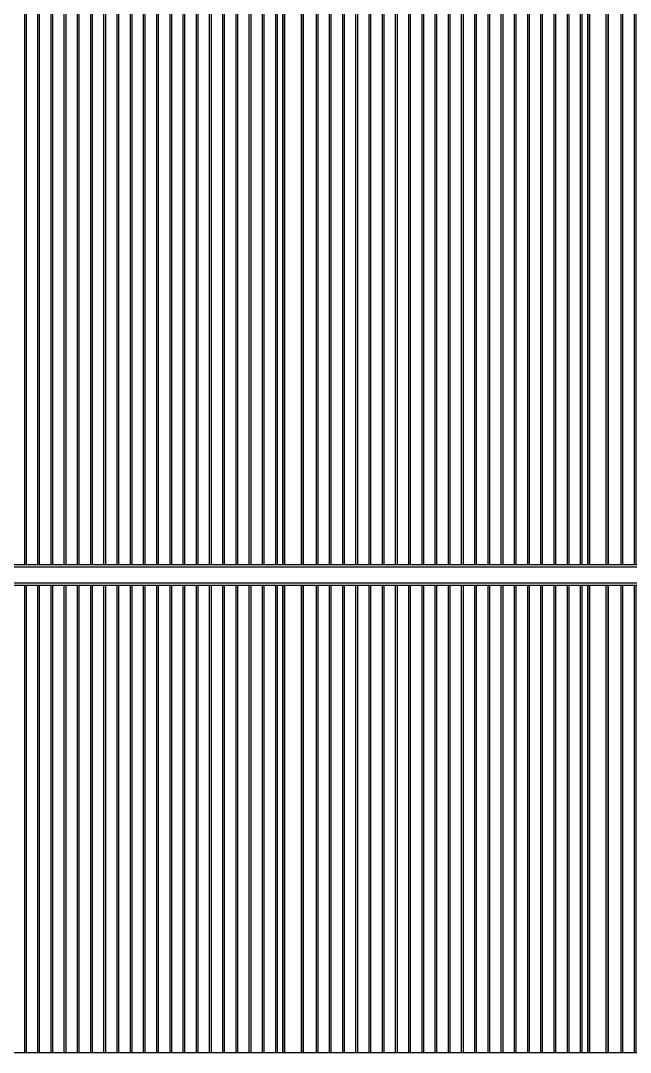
# Model space of a CAD drawing. Header units: millimetres. Extents: x 3774 to 718460, y -768339 to 192544.
# Drawn here: x 344349 to 347349, y -760264 to -755185 of the extents above; entities that cross this region are included whole.
import ezdxf

# ---------------------------------------------------------------- set-up
doc = ezdxf.new("R2010")
doc.units = ezdxf.units.MM
doc.set_wipeout_variables(frame=1)
for name, pattern in [('TA_GL_000.70000', [1.925, 0.7, -0.175, 0.175, -0.175, 0.7]), ('XKITLINE00', [0]), ('XKITLINE02', [4, 2, -2])]:
    doc.linetypes.add(name, pattern=pattern)
for name, color, linetype in [('000 - 0_SYM_DWG_GRIDLINE_MAIN_COLOR_251', 7, 'Continuous'), ('010 - ASPG_EXTR_MAIN_COLOR_2', 7, 'Continuous'), ('010 - ASPG_EXTR_WIPEOUT_', 7, 'Continuous'), ('010 - ASPG_FRAMING_MAIN_COLOR_1', 7, 'Continuous'), ('010 - ASPG_FRAMING_MAIN_COLOR_2', 7, 'Continuous'), ('010 - ASPG_FRAMING_SUB_COLOR_2', 7, 'Continuous'), ('010 - ASPG_FRAMING_WIPEOUT_', 7, 'Continuous')]:
    doc.layers.add(name, color=color, linetype=linetype)
doc.layers.add('Bolt', color=7, linetype='Continuous', lineweight=0)
doc.layers.add('Part', color=7, linetype='Continuous', lineweight=0)
doc.styles.add('TA', font='', dxfattribs={"height": 4.5})
doc.styles.get('TA').set_extended_font_data('Cordia New')

# ---------------------------------------------------------------- blocks, each defined once
blk = doc.blocks.new('*U5902')
at = {"layer": '000 - 0_SYM_DWG_GRIDLINE_MAIN_COLOR_251', "color": 7, "linetype": 'ByBlock', "ltscale": 5}
blk.add_line((10, 0), (-759, 0), dxfattribs=at)
at = {"color": 7, "style": 'TA', "flags": 1}
blk.add_attdef('LOCATION', (6, -6), '', height=4.5, rotation=270, dxfattribs=at)
blk = doc.blocks.new('W-1-PP19-SE-ENT3_20260407-104913_PP19_ENT3_ELE1_DIMS_1')
at = {"layer": '000 - 0_SYM_DWG_GRIDLINE_MAIN_COLOR_251', "color": 7, "linetype": 'TA_GL_000.70000', "xscale": 50.00000000000003, "yscale": 50.00000000000003, "zscale": 50.00000000000003, "rotation": 180}
for p in [(-27800, 109400), (-27800, 106550)]:
    blk.add_blockref('*U5902', p, dxfattribs=at)
blk = doc.blocks.new('*A6193501')
at = {"layer": 'Part', "color": 7, "linetype": 'XKITLINE00', "lineweight": 0}
blk.add_line((2179.569525, -87.253462), (2328.969438, -87.253462), dxfattribs=at)
blk = doc.blocks.new('*A6373519')
at = {"layer": 'Part', "color": 7, "linetype": 'XKITLINE00', "lineweight": 0}
blk.add_line((2328.969518, -124.453462), (2179.563596, -124.453462), dxfattribs=at)
blk = doc.blocks.new('*A7083590')
at = {"layer": 'Part', "color": 7, "linetype": 'XKITLINE00', "lineweight": 0}
for p, q in [((2262.369525, -124.453462), (2262.369525, -87.253462)), ((2264.769525, -124.453462), (2264.769525, -87.253462))]:
    blk.add_line(p, q, dxfattribs=at)
blk = doc.blocks.new('*A7093591')
at = {"layer": 'Part', "color": 7, "linetype": 'XKITLINE00', "lineweight": 0}
for p, q in [((2260.369603, -87.573462), (2259.569603, -87.573462)), ((2259.569603, -92.053462), (2259.569603, -87.573462)), ((2260.369603, -92.053462), (2260.369603, -87.573462)), ((2259.569603, -104.053462), (2259.569603, -92.621462)), ((2260.369603, -104.053462), (2260.369603, -92.621462)), ((2259.569603, -116.053462), (2259.569603, -104.621462)), ((2260.369603, -116.053462), (2260.369603, -104.621462)), ((2259.569603, -124.133462), (2259.569603, -116.621462)), ((2260.369603, -124.133462), (2260.369603, -116.621462)), ((2259.569603, -124.133462), (2260.369603, -124.133462))]:
    blk.add_line(p, q, dxfattribs=at)
blk = doc.blocks.new('*A7173599')
at = {"layer": 'Part', "color": 7, "linetype": 'XKITLINE00', "lineweight": 0}
for p, q in [((2243.569603, -87.573462), (2242.769603, -87.573462)), ((2242.769603, -92.053462), (2242.769603, -87.573462)), ((2243.569603, -92.053462), (2243.569603, -87.573462)), ((2242.769603, -104.053462), (2242.769603, -92.621462)), ((2243.569603, -104.053462), (2243.569603, -92.621462)), ((2242.769603, -116.053462), (2242.769603, -104.621462)), ((2243.569603, -116.053462), (2243.569603, -104.621462)), ((2242.769603, -124.133462), (2242.769603, -116.621462)), ((2243.569603, -124.133462), (2243.569603, -116.621462)), ((2242.769603, -124.133462), (2243.569603, -124.133462))]:
    blk.add_line(p, q, dxfattribs=at)
blk = doc.blocks.new('*A7353617')
at = {"layer": 'Bolt', "color": 7, "linetype": 'XKITLINE02', "lineweight": 0}
for p, q in [((2259.945603, -87.717462), (2259.993603, -87.717462)), ((2259.993603, -87.717462), (2260.033603, -87.717462)), ((2259.882243, -87.773462), (2260.225603, -87.773462)), ((2259.945603, -87.829462), (2259.993603, -87.829462)), ((2259.993603, -87.829462), (2260.033603, -87.829462))]:
    blk.add_line(p, q, dxfattribs=at)
blk = doc.blocks.new('*A7363618')
at = {"layer": 'Bolt', "color": 7, "linetype": 'XKITLINE02', "lineweight": 0}
for p, q in [((2243.145603, -87.717462), (2243.193603, -87.717462)), ((2243.193603, -87.717462), (2243.233603, -87.717462)), ((2243.082243, -87.773462), (2243.425603, -87.773462)), ((2243.145603, -87.829462), (2243.193603, -87.829462)), ((2243.193603, -87.829462), (2243.233603, -87.829462))]:
    blk.add_line(p, q, dxfattribs=at)
blk = doc.blocks.new('*A9903872')
at = {"layer": 'Bolt'}
for points in [[(2242.874, -116.573), (2242.874, -116.525), (2242.986, -116.525), (2242.986, -116.573)], [(2242.874, -116.621), (2242.874, -116.573), (2242.986, -116.573), (2242.986, -116.621)], [(2243.354, -116.573), (2243.354, -116.525), (2243.466, -116.525), (2243.466, -116.573)], [(2243.354, -116.621), (2243.354, -116.573), (2243.466, -116.573), (2243.466, -116.621)]]:
    blk.add_hatch(color=7, dxfattribs=at).paths.add_polyline_path(points, flags=17)
at = {"layer": 'Bolt', "color": 7, "linetype": 'XKITLINE00', "lineweight": 0}
for p, q in [((2242.874, -116.573), (2242.874, -116.525)), ((2242.874, -116.621), (2242.874, -116.573)), ((2242.93, -116.685), (2242.93, -116.341)), ((2242.986, -116.573), (2242.986, -116.525)), ((2242.986, -116.621), (2242.986, -116.573)), ((2243.354, -116.573), (2243.354, -116.525)), ((2243.354, -116.621), (2243.354, -116.573)), ((2243.41, -116.685), (2243.41, -116.341)), ((2243.466, -116.573), (2243.466, -116.525)), ((2243.466, -116.621), (2243.466, -116.573))]:
    blk.add_line(p, q, dxfattribs=at)
blk = doc.blocks.new('*A10533935')
at = {"layer": 'Part', "color": 7, "linetype": 'XKITLINE00', "lineweight": 0}
for p, q in [((2262.209518, -104.053462), (2240.929525, -104.053462)), ((2240.929525, -104.573462), (2240.929525, -104.053462)), ((2262.209518, -104.573462), (2262.209518, -104.053462)), ((2262.209518, -104.573462), (2240.929525, -104.573462))]:
    blk.add_line(p, q, dxfattribs=at)
blk = doc.blocks.new('*A10543936')
at = {"layer": 'Part', "color": 7, "linetype": 'XKITLINE00', "lineweight": 0}
for p, q in [((2259.569603, -104.573462), (2259.569603, -104.621462)), ((2259.569603, -104.621462), (2260.369603, -104.621462)), ((2260.369603, -104.621462), (2260.369603, -104.573462))]:
    blk.add_line(p, q, dxfattribs=at)
blk = doc.blocks.new('*A10553937')
at = {"layer": 'Part', "color": 7, "linetype": 'XKITLINE00', "lineweight": 0}
for p, q in [((2262.209518, -92.053462), (2240.929525, -92.053462)), ((2240.929525, -92.573462), (2240.929525, -92.053462)), ((2262.209518, -92.573462), (2262.209518, -92.053462)), ((2262.209518, -92.573462), (2240.929525, -92.573462))]:
    blk.add_line(p, q, dxfattribs=at)
blk = doc.blocks.new('*A10563938')
at = {"layer": 'Part', "color": 7, "linetype": 'XKITLINE00', "lineweight": 0}
for p, q in [((2259.569603, -92.573462), (2259.569603, -92.621462)), ((2259.569603, -92.621462), (2260.369603, -92.621462)), ((2260.369603, -92.621462), (2260.369603, -92.573462))]:
    blk.add_line(p, q, dxfattribs=at)
blk = doc.blocks.new('*A10583940')
at = {"layer": 'Part', "color": 7, "linetype": 'XKITLINE00', "lineweight": 0}
for p, q in [((2262.209518, -116.053462), (2240.929525, -116.053462)), ((2240.929525, -116.573462), (2240.929525, -116.053462)), ((2262.209518, -116.573462), (2262.209518, -116.053462)), ((2262.209518, -116.573462), (2240.929525, -116.573462))]:
    blk.add_line(p, q, dxfattribs=at)
blk = doc.blocks.new('*A10593941')
at = {"layer": 'Part', "color": 7, "linetype": 'XKITLINE00', "lineweight": 0}
for p, q in [((2258.929603, -124.453462), (2259.089603, -124.293462)), ((2259.089603, -124.293462), (2260.849603, -124.293462)), ((2260.849603, -124.293462), (2261.009603, -124.453462))]:
    blk.add_line(p, q, dxfattribs=at)
blk = doc.blocks.new('*A10603942')
at = {"layer": 'Part', "color": 7, "linetype": 'XKITLINE00', "lineweight": 0}
for p, q in [((2260.849603, -124.213462), (2259.089603, -124.213462)), ((2259.089603, -124.213462), (2259.089603, -124.293462)), ((2260.849603, -124.293462), (2259.089603, -124.293462)), ((2260.849603, -124.213462), (2260.849603, -124.293462))]:
    blk.add_line(p, q, dxfattribs=at)
blk = doc.blocks.new('*A10763958')
at = {"layer": 'Part', "color": 7, "linetype": 'XKITLINE00', "lineweight": 0}
for p, q in [((2259.569603, -116.573462), (2259.569603, -116.621462)), ((2260.369603, -116.621462), (2260.369603, -116.573462)), ((2259.569603, -116.621462), (2260.369603, -116.621462))]:
    blk.add_line(p, q, dxfattribs=at)
blk = doc.blocks.new('*A10773959')
at = {"layer": 'Part', "color": 7, "linetype": 'XKITLINE00', "lineweight": 0}
for p, q in [((2259.945603, -117.421462), (2259.945603, -116.621462)), ((2259.945603, -116.621462), (2259.993603, -116.621462)), ((2259.945603, -116.861462), (2259.993603, -116.861462)), ((2259.993603, -117.421462), (2259.993603, -116.621462)), ((2259.945603, -117.421462), (2259.993603, -117.421462))]:
    blk.add_line(p, q, dxfattribs=at)
blk = doc.blocks.new('*A10813963')
at = {"layer": 'Part', "color": 7, "linetype": 'XKITLINE00', "lineweight": 0}
for p, q in [((2243.105603, -124.173462), (2242.665603, -124.173462)), ((2242.665603, -124.173462), (2242.665603, -124.213462)), ((2243.105603, -124.133462), (2243.105603, -124.173462)), ((2243.145603, -124.213462), (2243.145603, -124.133462))]:
    blk.add_line(p, q, dxfattribs=at)
blk = doc.blocks.new('*A10823964')
at = {"layer": 'Part', "color": 7, "linetype": 'XKITLINE00', "lineweight": 0}
for p, q in [((2242.129603, -124.453462), (2242.289603, -124.293462)), ((2242.289603, -124.293462), (2244.049603, -124.293462)), ((2244.049603, -124.293462), (2244.209603, -124.453462))]:
    blk.add_line(p, q, dxfattribs=at)
blk = doc.blocks.new('*A10833965')
at = {"layer": 'Part', "color": 7, "linetype": 'XKITLINE00', "lineweight": 0}
for p, q in [((2244.049603, -124.213462), (2242.289603, -124.213462)), ((2242.289603, -124.213462), (2242.289603, -124.293462)), ((2244.049603, -124.293462), (2242.289603, -124.293462)), ((2244.049603, -124.213462), (2244.049603, -124.293462))]:
    blk.add_line(p, q, dxfattribs=at)
blk = doc.blocks.new('*A10893971')
at = {"layer": 'Part', "color": 7, "linetype": 'XKITLINE00', "lineweight": 0}
for p, q in [((2242.769603, -116.573462), (2242.769603, -116.621462)), ((2243.569603, -116.621462), (2243.569603, -116.573462)), ((2242.769603, -116.621462), (2243.569603, -116.621462))]:
    blk.add_line(p, q, dxfattribs=at)
blk = doc.blocks.new('*A10903972')
at = {"layer": 'Part', "color": 7, "linetype": 'XKITLINE00', "lineweight": 0}
for p, q in [((2243.145603, -117.421462), (2243.145603, -116.621462)), ((2243.145603, -116.621462), (2243.193603, -116.621462)), ((2243.145603, -116.861462), (2243.193603, -116.861462)), ((2243.193603, -117.421462), (2243.193603, -116.621462)), ((2243.145603, -117.421462), (2243.193603, -117.421462))]:
    blk.add_line(p, q, dxfattribs=at)
blk = doc.blocks.new('*A10913973')
at = {"layer": 'Bolt'}
for points in [[(2259.386, -124.213), (2259.386, -124.293), (2259.274, -124.293), (2259.274, -124.213)], [(2260.666, -124.213), (2260.666, -124.293), (2260.554, -124.293), (2260.554, -124.213)]]:
    blk.add_hatch(color=7, dxfattribs=at).paths.add_polyline_path(points, flags=17)
at = {"layer": 'Bolt', "color": 7, "linetype": 'XKITLINE00', "lineweight": 0}
for p, q in [((2259.274, -124.293), (2259.274, -124.213)), ((2259.33, -124.357), (2259.33, -124.013)), ((2259.386, -124.293), (2259.386, -124.213)), ((2260.554, -124.293), (2260.554, -124.213)), ((2260.61, -124.357), (2260.61, -124.013)), ((2260.666, -124.293), (2260.666, -124.213))]:
    blk.add_line(p, q, dxfattribs=at)
blk = doc.blocks.new('*A10923974')
at = {"layer": 'Bolt', "color": 7, "linetype": 'XKITLINE02', "lineweight": 0}
for p, q in [((2259.945603, -123.877462), (2259.905603, -123.877462)), ((2259.993603, -123.877462), (2259.945603, -123.877462)), ((2260.056963, -123.933462), (2259.713603, -123.933462)), ((2259.945603, -123.989462), (2259.905603, -123.989462)), ((2259.993603, -123.989462), (2259.945603, -123.989462))]:
    blk.add_line(p, q, dxfattribs=at)
blk = doc.blocks.new('*A11083990')
at = {"layer": 'Bolt'}
for points in [[(2259.674, -116.573), (2259.674, -116.525), (2259.786, -116.525), (2259.786, -116.573)], [(2259.674, -116.621), (2259.674, -116.573), (2259.786, -116.573), (2259.786, -116.621)], [(2260.154, -116.573), (2260.154, -116.525), (2260.266, -116.525), (2260.266, -116.573)], [(2260.154, -116.621), (2260.154, -116.573), (2260.266, -116.573), (2260.266, -116.621)]]:
    blk.add_hatch(color=7, dxfattribs=at).paths.add_polyline_path(points, flags=17)
at = {"layer": 'Bolt', "color": 7, "linetype": 'XKITLINE00', "lineweight": 0}
for p, q in [((2259.674, -116.573), (2259.674, -116.525)), ((2259.674, -116.621), (2259.674, -116.573)), ((2259.73, -116.685), (2259.73, -116.341)), ((2259.786, -116.573), (2259.786, -116.525)), ((2259.786, -116.621), (2259.786, -116.573)), ((2260.154, -116.573), (2260.154, -116.525)), ((2260.154, -116.621), (2260.154, -116.573)), ((2260.21, -116.685), (2260.21, -116.341)), ((2260.266, -116.573), (2260.266, -116.525)), ((2260.266, -116.621), (2260.266, -116.573))]:
    blk.add_line(p, q, dxfattribs=at)
blk = doc.blocks.new('*A11113993')
at = {"layer": 'Bolt'}
for points in [[(2242.586, -124.213), (2242.586, -124.293), (2242.474, -124.293), (2242.474, -124.213)], [(2243.866, -124.213), (2243.866, -124.293), (2243.754, -124.293), (2243.754, -124.213)]]:
    blk.add_hatch(color=7, dxfattribs=at).paths.add_polyline_path(points, flags=17)
at = {"layer": 'Bolt', "color": 7, "linetype": 'XKITLINE00', "lineweight": 0}
for p, q in [((2242.474, -124.293), (2242.474, -124.213)), ((2242.53, -124.357), (2242.53, -124.013)), ((2242.586, -124.293), (2242.586, -124.213)), ((2243.754, -124.293), (2243.754, -124.213)), ((2243.81, -124.357), (2243.81, -124.013)), ((2243.866, -124.293), (2243.866, -124.213))]:
    blk.add_line(p, q, dxfattribs=at)
blk = doc.blocks.new('*A11123994')
at = {"layer": 'Bolt', "color": 7, "linetype": 'XKITLINE02', "lineweight": 0}
for p, q in [((2243.145603, -123.877462), (2243.105603, -123.877462)), ((2243.193603, -123.877462), (2243.145603, -123.877462)), ((2243.256963, -123.933462), (2242.913603, -123.933462)), ((2243.145603, -123.989462), (2243.105603, -123.989462)), ((2243.193603, -123.989462), (2243.145603, -123.989462))]:
    blk.add_line(p, q, dxfattribs=at)
blk = doc.blocks.new('*A11153997')
at = {"layer": 'Part', "color": 7, "linetype": 'XKITLINE00', "lineweight": 0}
for p, q in [((2259.905603, -124.173462), (2259.465603, -124.173462)), ((2259.465603, -124.173462), (2259.465603, -124.213462)), ((2259.905603, -124.133462), (2259.905603, -124.173462)), ((2259.945603, -124.213462), (2259.945603, -124.133462))]:
    blk.add_line(p, q, dxfattribs=at)
blk = doc.blocks.new('*A11173999')
at = {"layer": 'Part', "color": 7, "linetype": 'XKITLINE00', "lineweight": 0}
for p, q in [((2259.945603, -105.421462), (2259.945603, -104.621462)), ((2259.945603, -104.621462), (2259.993603, -104.621462)), ((2259.993603, -105.421462), (2259.993603, -104.621462)), ((2259.945603, -104.861462), (2259.993603, -104.861462)), ((2259.945603, -105.421462), (2259.993603, -105.421462))]:
    blk.add_line(p, q, dxfattribs=at)
blk = doc.blocks.new('*A11184000')
at = {"layer": 'Part', "color": 7, "linetype": 'XKITLINE00', "lineweight": 0}
for p, q in [((2242.769603, -104.573462), (2242.769603, -104.621462)), ((2242.769603, -104.621462), (2243.569603, -104.621462)), ((2243.569603, -104.621462), (2243.569603, -104.573462))]:
    blk.add_line(p, q, dxfattribs=at)
blk = doc.blocks.new('*A11194001')
at = {"layer": 'Part', "color": 7, "linetype": 'XKITLINE00', "lineweight": 0}
for p, q in [((2243.145603, -105.421462), (2243.145603, -104.621462)), ((2243.145603, -104.621462), (2243.193603, -104.621462)), ((2243.193603, -105.421462), (2243.193603, -104.621462)), ((2243.145603, -104.861462), (2243.193603, -104.861462)), ((2243.145603, -105.421462), (2243.193603, -105.421462))]:
    blk.add_line(p, q, dxfattribs=at)
blk = doc.blocks.new('*A11204002')
at = {"layer": 'Part', "color": 7, "linetype": 'XKITLINE00', "lineweight": 0}
for p, q in [((2259.945603, -93.421462), (2259.945603, -92.621462)), ((2259.945603, -92.621462), (2259.993603, -92.621462)), ((2259.993603, -93.421462), (2259.993603, -92.621462)), ((2259.945603, -92.861462), (2259.993603, -92.861462)), ((2259.945603, -93.421462), (2259.993603, -93.421462))]:
    blk.add_line(p, q, dxfattribs=at)
blk = doc.blocks.new('*A11214003')
at = {"layer": 'Part', "color": 7, "linetype": 'XKITLINE00', "lineweight": 0}
for p, q in [((2242.769603, -92.573462), (2242.769603, -92.621462)), ((2242.769603, -92.621462), (2243.569603, -92.621462)), ((2243.569603, -92.621462), (2243.569603, -92.573462))]:
    blk.add_line(p, q, dxfattribs=at)
blk = doc.blocks.new('*A11224004')
at = {"layer": 'Part', "color": 7, "linetype": 'XKITLINE00', "lineweight": 0}
for p, q in [((2243.145603, -93.421462), (2243.145603, -92.621462)), ((2243.145603, -92.621462), (2243.193603, -92.621462)), ((2243.193603, -93.421462), (2243.193603, -92.621462)), ((2243.145603, -92.861462), (2243.193603, -92.861462)), ((2243.145603, -93.421462), (2243.193603, -93.421462))]:
    blk.add_line(p, q, dxfattribs=at)
blk = doc.blocks.new('*A11234005')
at = {"layer": 'Bolt'}
for points in [[(2259.674, -104.573), (2259.674, -104.525), (2259.786, -104.525), (2259.786, -104.573)], [(2259.674, -104.621), (2259.674, -104.573), (2259.786, -104.573), (2259.786, -104.621)], [(2260.154, -104.573), (2260.154, -104.525), (2260.266, -104.525), (2260.266, -104.573)], [(2260.154, -104.621), (2260.154, -104.573), (2260.266, -104.573), (2260.266, -104.621)]]:
    blk.add_hatch(color=7, dxfattribs=at).paths.add_polyline_path(points, flags=17)
at = {"layer": 'Bolt', "color": 7, "linetype": 'XKITLINE00', "lineweight": 0}
for p, q in [((2259.73, -104.685), (2259.73, -104.341)), ((2260.21, -104.685), (2260.21, -104.341)), ((2259.674, -104.573), (2259.674, -104.525)), ((2259.674, -104.621), (2259.674, -104.573)), ((2259.786, -104.573), (2259.786, -104.525)), ((2259.786, -104.621), (2259.786, -104.573)), ((2260.154, -104.573), (2260.154, -104.525)), ((2260.154, -104.621), (2260.154, -104.573)), ((2260.266, -104.573), (2260.266, -104.525)), ((2260.266, -104.621), (2260.266, -104.573))]:
    blk.add_line(p, q, dxfattribs=at)
blk = doc.blocks.new('*A11244006')
at = {"layer": 'Bolt'}
for points in [[(2242.874, -104.573), (2242.874, -104.525), (2242.986, -104.525), (2242.986, -104.573)], [(2242.874, -104.621), (2242.874, -104.573), (2242.986, -104.573), (2242.986, -104.621)], [(2243.354, -104.573), (2243.354, -104.525), (2243.466, -104.525), (2243.466, -104.573)], [(2243.354, -104.621), (2243.354, -104.573), (2243.466, -104.573), (2243.466, -104.621)]]:
    blk.add_hatch(color=7, dxfattribs=at).paths.add_polyline_path(points, flags=17)
at = {"layer": 'Bolt', "color": 7, "linetype": 'XKITLINE00', "lineweight": 0}
for p, q in [((2242.93, -104.685), (2242.93, -104.341)), ((2243.41, -104.685), (2243.41, -104.341)), ((2242.874, -104.573), (2242.874, -104.525)), ((2242.874, -104.621), (2242.874, -104.573)), ((2242.986, -104.573), (2242.986, -104.525)), ((2242.986, -104.621), (2242.986, -104.573)), ((2243.354, -104.573), (2243.354, -104.525)), ((2243.354, -104.621), (2243.354, -104.573)), ((2243.466, -104.573), (2243.466, -104.525)), ((2243.466, -104.621), (2243.466, -104.573))]:
    blk.add_line(p, q, dxfattribs=at)
blk = doc.blocks.new('*A11254007')
at = {"layer": 'Bolt'}
for points in [[(2259.674, -92.573), (2259.674, -92.525), (2259.786, -92.525), (2259.786, -92.573)], [(2259.674, -92.621), (2259.674, -92.573), (2259.786, -92.573), (2259.786, -92.621)], [(2260.154, -92.573), (2260.154, -92.525), (2260.266, -92.525), (2260.266, -92.573)], [(2260.154, -92.621), (2260.154, -92.573), (2260.266, -92.573), (2260.266, -92.621)]]:
    blk.add_hatch(color=7, dxfattribs=at).paths.add_polyline_path(points, flags=17)
at = {"layer": 'Bolt', "color": 7, "linetype": 'XKITLINE00', "lineweight": 0}
for p, q in [((2259.674, -92.573), (2259.674, -92.525)), ((2259.674, -92.621), (2259.674, -92.573)), ((2259.73, -92.685), (2259.73, -92.341)), ((2259.786, -92.573), (2259.786, -92.525)), ((2259.786, -92.621), (2259.786, -92.573)), ((2260.154, -92.573), (2260.154, -92.525)), ((2260.154, -92.621), (2260.154, -92.573)), ((2260.21, -92.685), (2260.21, -92.341)), ((2260.266, -92.573), (2260.266, -92.525)), ((2260.266, -92.621), (2260.266, -92.573))]:
    blk.add_line(p, q, dxfattribs=at)
blk = doc.blocks.new('*A11264008')
at = {"layer": 'Bolt'}
for points in [[(2242.874, -92.573), (2242.874, -92.525), (2242.986, -92.525), (2242.986, -92.573)], [(2242.874, -92.621), (2242.874, -92.573), (2242.986, -92.573), (2242.986, -92.621)], [(2243.354, -92.573), (2243.354, -92.525), (2243.466, -92.525), (2243.466, -92.573)], [(2243.354, -92.621), (2243.354, -92.573), (2243.466, -92.573), (2243.466, -92.621)]]:
    blk.add_hatch(color=7, dxfattribs=at).paths.add_polyline_path(points, flags=17)
at = {"layer": 'Bolt', "color": 7, "linetype": 'XKITLINE00', "lineweight": 0}
for p, q in [((2242.874, -92.573), (2242.874, -92.525)), ((2242.874, -92.621), (2242.874, -92.573)), ((2242.93, -92.685), (2242.93, -92.341)), ((2242.986, -92.573), (2242.986, -92.525)), ((2242.986, -92.621), (2242.986, -92.573)), ((2243.354, -92.573), (2243.354, -92.525)), ((2243.354, -92.621), (2243.354, -92.573)), ((2243.41, -92.685), (2243.41, -92.341)), ((2243.466, -92.573), (2243.466, -92.525)), ((2243.466, -92.621), (2243.466, -92.573))]:
    blk.add_line(p, q, dxfattribs=at)
blk = doc.blocks.new('*A12634145')
at = {"layer": 'Part', "color": 7, "linetype": 'XKITLINE00', "lineweight": 0}
for p, q in [((2259.993603, -87.573462), (2259.993603, -87.493462)), ((2260.033603, -87.573462), (2260.033603, -87.533462)), ((2260.033603, -87.533462), (2260.473603, -87.533462)), ((2260.473603, -87.533462), (2260.473603, -87.493462))]:
    blk.add_line(p, q, dxfattribs=at)
blk = doc.blocks.new('*A12644146')
at = {"layer": 'Part', "color": 7, "linetype": 'XKITLINE00', "lineweight": 0}
for p, q in [((2259.089603, -87.413462), (2258.929603, -87.253462)), ((2261.009603, -87.253462), (2260.849603, -87.413462)), ((2260.849603, -87.413462), (2259.089603, -87.413462))]:
    blk.add_line(p, q, dxfattribs=at)
blk = doc.blocks.new('*A12654147')
at = {"layer": 'Part', "color": 7, "linetype": 'XKITLINE00', "lineweight": 0}
for p, q in [((2259.089603, -87.493462), (2259.089603, -87.413462)), ((2259.089603, -87.413462), (2260.849603, -87.413462)), ((2259.089603, -87.493462), (2260.849603, -87.493462)), ((2260.849603, -87.493462), (2260.849603, -87.413462))]:
    blk.add_line(p, q, dxfattribs=at)
blk = doc.blocks.new('*A12784160')
at = {"layer": 'Part', "color": 7, "linetype": 'XKITLINE00', "lineweight": 0}
for p, q in [((2243.193603, -87.573462), (2243.193603, -87.493462)), ((2243.233603, -87.573462), (2243.233603, -87.533462)), ((2243.233603, -87.533462), (2243.673603, -87.533462)), ((2243.673603, -87.533462), (2243.673603, -87.493462))]:
    blk.add_line(p, q, dxfattribs=at)
blk = doc.blocks.new('*A12794161')
at = {"layer": 'Part', "color": 7, "linetype": 'XKITLINE00', "lineweight": 0}
for p, q in [((2242.289603, -87.413462), (2242.129603, -87.253462)), ((2244.209603, -87.253462), (2244.049603, -87.413462)), ((2244.049603, -87.413462), (2242.289603, -87.413462))]:
    blk.add_line(p, q, dxfattribs=at)
blk = doc.blocks.new('*A12804162')
at = {"layer": 'Part', "color": 7, "linetype": 'XKITLINE00', "lineweight": 0}
for p, q in [((2242.289603, -87.493462), (2242.289603, -87.413462)), ((2242.289603, -87.413462), (2244.049603, -87.413462)), ((2242.289603, -87.493462), (2244.049603, -87.493462)), ((2244.049603, -87.493462), (2244.049603, -87.413462))]:
    blk.add_line(p, q, dxfattribs=at)
blk = doc.blocks.new('*A12904172')
at = {"layer": 'Bolt'}
for points in [[(2259.386, -87.413), (2259.386, -87.493), (2259.274, -87.493), (2259.274, -87.413)], [(2260.666, -87.413), (2260.666, -87.493), (2260.554, -87.493), (2260.554, -87.413)]]:
    blk.add_hatch(color=7, dxfattribs=at).paths.add_polyline_path(points, flags=17)
at = {"layer": 'Bolt', "color": 7, "linetype": 'XKITLINE00', "lineweight": 0}
for p, q in [((2259.33, -87.35), (2259.33, -87.693)), ((2260.61, -87.35), (2260.61, -87.693)), ((2259.274, -87.413), (2259.274, -87.493)), ((2259.386, -87.413), (2259.386, -87.493)), ((2260.554, -87.413), (2260.554, -87.493)), ((2260.666, -87.413), (2260.666, -87.493))]:
    blk.add_line(p, q, dxfattribs=at)
blk = doc.blocks.new('*A12974179')
at = {"layer": 'Bolt'}
for points in [[(2242.586, -87.413), (2242.586, -87.493), (2242.474, -87.493), (2242.474, -87.413)], [(2243.866, -87.413), (2243.866, -87.493), (2243.754, -87.493), (2243.754, -87.413)]]:
    blk.add_hatch(color=7, dxfattribs=at).paths.add_polyline_path(points, flags=17)
at = {"layer": 'Bolt', "color": 7, "linetype": 'XKITLINE00', "lineweight": 0}
for p, q in [((2242.53, -87.35), (2242.53, -87.693)), ((2243.81, -87.35), (2243.81, -87.693)), ((2242.474, -87.413), (2242.474, -87.493)), ((2242.586, -87.413), (2242.586, -87.493)), ((2243.754, -87.413), (2243.754, -87.493)), ((2243.866, -87.413), (2243.866, -87.493))]:
    blk.add_line(p, q, dxfattribs=at)
blk = doc.blocks.new('W-1-PP19-SE-ENT3_20260407-111149_PP19_ENT3_SE_ELE3')
at = {"color": 7, "lineweight": 0, "xscale": 125, "yscale": 125, "zscale": 125}
for name in ['*A7083590', '*A6193501', '*A12794161', '*A12804162', '*A12974179', '*A12644146', '*A12654147', '*A12904172', '*A7173599', '*A7363618', '*A12784160', '*A7093591', '*A7353617', '*A12634145', '*A10553937', '*A11264008', '*A11254007', '*A11214003', '*A11224004', '*A10563938', '*A11204002', '*A10533935', '*A11244006', '*A11234005', '*A11184000', '*A11194001', '*A10543936', '*A11173999', '*A10583940', '*A10893971', '*A9903872', '*A10903972', '*A10763958', '*A11083990', '*A10773959', '*A11113993', '*A11123994', '*A10913973', '*A10923974', '*A10823964', '*A10833965', '*A10813963', '*A10593941', '*A10603942', '*A11153997', '*A6373519']:
    blk.add_blockref(name, (-296446.190625, 122106.68275), dxfattribs=at)
blk = doc.blocks.new('*U5929')
at = {"color": 7}
blk.add_wipeout([(50, 0), (1450, 0), (1450, 8350), (50, 8350)], dxfattribs=at).dxf.layer = '010 - ASPG_EXTR_WIPEOUT_'
at = {"layer": '010 - ASPG_EXTR_MAIN_COLOR_2', "color": 7}
for points in [[(113.3, 0), (123.5, 0), (123.5, 8350), (113.3, 8350)], [(178.3, 0), (188.5, 0), (188.5, 8350), (178.3, 8350)], [(243.3, 0), (253.5, 0), (253.5, 8350), (243.3, 8350)], [(308.3, 0), (318.5, 0), (318.5, 8350), (308.3, 8350)], [(373.3, 0), (383.5, 0), (383.5, 8350), (373.3, 8350)], [(438.3, 0), (448.5, 0), (448.5, 8350), (438.3, 8350)], [(503.3, 0), (513.5, 0), (513.5, 8350), (503.3, 8350)], [(568.3, 0), (578.5, 0), (578.5, 8350), (568.3, 8350)], [(633.3, 0), (643.5, 0), (643.5, 8350), (633.3, 8350)], [(698.3, 0), (708.5, 0), (708.5, 8350), (698.3, 8350)], [(763.3, 0), (773.5, 0), (773.5, 8350), (763.3, 8350)], [(828.3, 0), (838.5, 0), (838.5, 8350), (828.3, 8350)], [(893.3, 0), (903.5, 0), (903.5, 8350), (893.3, 8350)], [(958.3, 0), (968.5, 0), (968.5, 8350), (958.3, 8350)], [(1023.3, 0), (1033.5, 0), (1033.5, 8350), (1023.3, 8350)], [(1088.3, 0), (1098.5, 0), (1098.5, 8350), (1088.3, 8350)], [(1153.3, 0), (1163.5, 0), (1163.5, 8350), (1153.3, 8350)], [(1218.3, 0), (1228.5, 0), (1228.5, 8350), (1218.3, 8350)], [(1283.3, 0), (1293.5, 0), (1293.5, 8350), (1283.3, 8350)], [(1348.3, 0), (1358.5, 0), (1358.5, 8350), (1348.3, 8350)], [(1413.3, 0), (1423.5, 0), (1423.5, 8350), (1413.3, 8350)]]:
    blk.add_lwpolyline(points, close=True, dxfattribs=at)
at = {"layer": '010 - ASPG_FRAMING_SUB_COLOR_2', "color": 7}
blk.add_lwpolyline([(50, 0), (1450, 0), (1450, 8350), (50, 8350)], close=True, dxfattribs=at)
at = {"color": 7}
for points in [[(-50, 0), (50, 0), (50, 8350), (-50, 8350)], [(1450, 0), (1550, 0), (1550, 8350), (1450, 8350)]]:
    blk.add_wipeout(points, dxfattribs=at).dxf.layer = '010 - ASPG_EXTR_WIPEOUT_'
at = {"layer": '010 - ASPG_FRAMING_MAIN_COLOR_1', "color": 7}
for points in [[(-50, 0), (-40, 0), (-40, 8350), (-50, 8350)], [(40, 0), (50, 0), (50, 8350), (40, 8350)], [(1450, 0), (1460, 0), (1460, 8350), (1450, 8350)], [(1540, 0), (1550, 0), (1550, 8350), (1540, 8350)]]:
    blk.add_lwpolyline(points, close=True, dxfattribs=at)
at = {"layer": '010 - ASPG_FRAMING_SUB_COLOR_2', "color": 7}
for points in [[(-50, 0), (50, 0), (50, 8350), (-50, 8350)], [(1450, 0), (1550, 0), (1550, 8350), (1450, 8350)]]:
    blk.add_lwpolyline(points, close=True, dxfattribs=at)
blk = doc.blocks.new('*U7964')
at = {"color": 7}
blk.add_wipeout([(0, -40), (18510.6, -40), (18510.6, 40), (0, 40)], dxfattribs=at).dxf.layer = '010 - ASPG_FRAMING_WIPEOUT_'
at = {"layer": '010 - ASPG_FRAMING_MAIN_COLOR_2', "color": 7}
blk.add_lwpolyline([(0, -40), (18510.6, -40), (18510.6, 40), (0, 40)], close=True, dxfattribs=at)
at = {"color": 7}
for points in [[(-40, 40), (18511, 40), (18511, 50), (-40, 50)], [(-40, -50), (18511, -50), (18511, -40), (-40, -40)]]:
    blk.add_wipeout(points, dxfattribs=at).dxf.layer = '010 - ASPG_FRAMING_WIPEOUT_'
at = {"layer": '010 - ASPG_FRAMING_MAIN_COLOR_1', "color": 7}
for points in [[(-40, 40), (18511, 40), (18511, 50), (-40, 50)], [(-40, -50), (18511, -50), (18511, -40), (-40, -40)]]:
    blk.add_lwpolyline(points, close=True, dxfattribs=at)
blk = doc.blocks.new('W-1-PP19-SE-ENT3_20260407-131650_PP19_ENT3_ASPG_ELE3')
at = {"color": 7}
blk.add_blockref('*U5929', (-16500, 106200), dxfattribs=at)
blk.add_blockref('*U5929', (-15000, 106200), dxfattribs=at)
blk.add_blockref('*U5929', (-13500, 106200), dxfattribs=at)
blk.add_blockref('*U7964', (-24030.4, 108550), dxfattribs=at)

msp = doc.modelspace()

# ---------------------------------------------------------------- block references
at = {"color": 7}
msp.add_blockref('W-1-PP19-SE-ENT3_20260407-111149_PP19_ENT3_SE_ELE3', (360689.371, -866463.718), dxfattribs=at)

# ---------------------------------------------------------------- next in the draw order: block references
msp.add_blockref('W-1-PP19-SE-ENT3_20260407-104913_PP19_ENT3_ELE1_DIMS_1', (360689.371, -866463.718), dxfattribs=at)

# ---------------------------------------------------------------- next in the draw order: block references
msp.add_blockref('W-1-PP19-SE-ENT3_20260407-131650_PP19_ENT3_ASPG_ELE3', (360689.371, -866463.718), dxfattribs=at)

doc.saveas('drawing.dxf')
